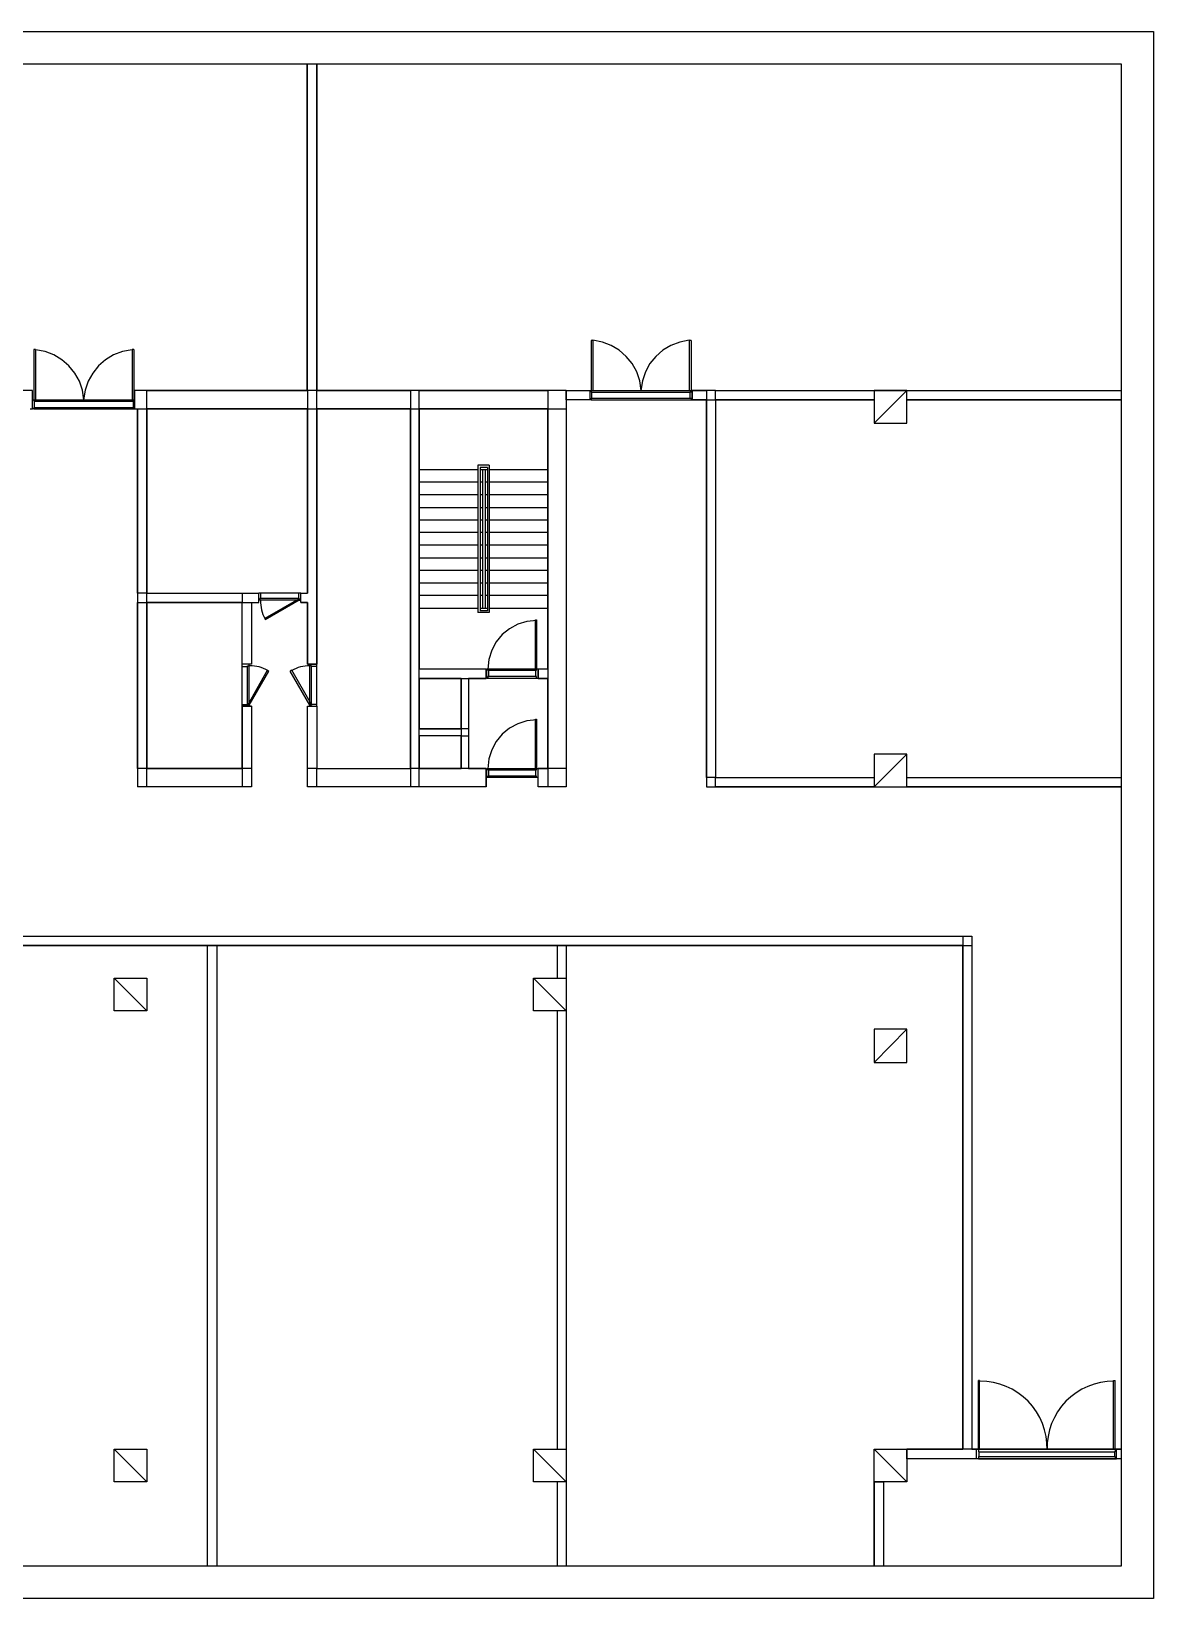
# Model space of a CAD drawing. Header units: millimetres. Extents: x -1062 to 473405, y -148599 to 38948.
# Drawn here: x 29351 to 53405, y -478 to 33116 of the extents above; entities that cross this region are included whole.
import ezdxf

# ---------------------------------------------------------------- set-up
doc = ezdxf.new("R2010")
doc.units = ezdxf.units.MM
for name, color, linetype in [('COLUMN', 1, 'Continuous'), ('CORE_REF', 8, 'Continuous'), ('DOOR', 3, 'Continuous'), ('WALL', 7, 'Continuous')]:
    doc.layers.add(name, color=color, linetype=linetype)

msp = doc.modelspace()

# ---------------------------------------------------------------- linework, layer by layer
at = {"layer": 'COLUMN'}
for p, q in [((47413.4, 24721), (48111.6, 25419.5)), ((48111.6, 25419.5), (47413.4, 25419.5)), ((47413.4, 25419.5), (47413.4, 24721)), ((48111.6, 24721), (48111.6, 25419.5)), ((47413.4, 24721), (48111.6, 24721)), ((47413.4, 16922.4), (48111.6, 17620.9)), ((48111.6, 17620.9), (47413.4, 17620.9)), ((47413.4, 17620.9), (47413.4, 16922.4)), ((48111.6, 16922.4), (48111.6, 17620.9)), ((47413.4, 16922.4), (48111.6, 16922.4)), ((33120.9, 13518.4), (33120.9, 220.2)), ((33323.9, 13518.4), (33323.9, 220.2)), ((40622.6, 13518.4), (40622.6, 12819.8)), ((40813, 13518.4), (40813, 220.2)), ((31826.2, 12121.3), (31128, 12819.8)), ((31128, 12819.8), (31826.2, 12819.8)), ((31128, 12121.3), (31128, 12819.8)), ((31826.2, 12819.8), (31826.2, 12121.3)), ((40813, 12121.3), (40114.8, 12819.8)), ((40114.8, 12819.8), (40813, 12819.8)), ((40114.8, 12121.3), (40114.8, 12819.8)), ((40813, 12819.8), (40813, 12121.3)), ((31826.2, 12121.3), (31128, 12121.3)), ((40813, 12121.3), (40114.8, 12121.3)), ((40622.6, 12121.3), (40622.6, 2722.3)), ((47413.4, 11016.3), (48111.6, 11727.5)), ((48111.6, 11727.5), (47413.4, 11727.5)), ((47413.4, 11727.5), (47413.4, 11016.3)), ((48111.6, 11016.3), (48111.6, 11727.5)), ((47413.4, 11016.3), (48111.6, 11016.3)), ((31826.2, 2023.7), (31128, 2722.3)), ((31128, 2722.3), (31826.2, 2722.3)), ((31128, 2023.7), (31128, 2722.3)), ((31826.2, 2722.3), (31826.2, 2023.7)), ((40813, 2023.7), (40114.8, 2722.3)), ((40114.8, 2722.3), (40813, 2722.3)), ((40114.8, 2023.7), (40114.8, 2722.3)), ((40813, 2722.3), (40813, 2023.7)), ((48111.6, 2023.7), (47413.4, 2722.3)), ((47413.4, 2722.3), (48111.6, 2722.3)), ((47413.4, 2023.7), (47413.4, 2722.3)), ((48111.6, 2722.3), (48111.6, 2023.7)), ((31826.2, 2023.7), (31128, 2023.7)), ((40813, 2023.7), (40114.8, 2023.7)), ((40622.6, 2023.7), (40622.6, 220.2)), ((48111.6, 2023.7), (47413.4, 2023.7))]:
    msp.add_line(p, q, dxfattribs=at)
at = {"layer": 'CORE_REF'}
for p, q in [((38921.7, 23717.6), (37665, 23717.6)), ((39162.8, 23819.2), (38921.7, 23819.2)), ((38921.7, 23819.2), (38921.7, 20656.5)), ((39124.8, 23768.4), (38972.4, 23768.4)), ((38972.4, 23768.4), (38972.4, 20694.7)), ((39124.8, 23717.6), (38972.4, 23717.6)), ((39023.2, 23717.6), (39023.2, 20745.5)), ((39074, 23717.6), (39074, 20745.5)), ((39124.8, 23717.6), (39112.1, 23717.6)), ((39124.8, 23768.4), (39124.8, 20694.7)), ((39162.8, 23819.2), (39162.8, 20656.5)), ((40419.5, 23717.6), (39162.8, 23717.6)), ((38921.7, 23450.8), (37665, 23450.8)), ((38921.7, 23184.1), (37665, 23184.1)), ((39023.2, 23450.8), (38972.4, 23450.8)), ((39023.2, 23184.1), (38972.4, 23184.1)), ((39124.8, 23450.8), (39074, 23450.8)), ((39124.8, 23184.1), (39074, 23184.1)), ((40419.5, 23450.8), (39162.8, 23450.8)), ((40419.5, 23184.1), (39162.8, 23184.1)), ((38921.7, 22904.7), (37665, 22904.7)), ((39023.2, 22904.7), (38972.4, 22904.7)), ((39124.8, 22904.7), (39074, 22904.7)), ((40419.5, 22904.7), (39162.8, 22904.7)), ((38921.7, 22637.9), (37665, 22637.9)), ((39023.2, 22637.9), (38972.4, 22637.9)), ((39124.8, 22637.9), (39074, 22637.9)), ((40419.5, 22637.9), (39162.8, 22637.9)), ((38921.7, 22371.2), (37665, 22371.2)), ((39023.2, 22371.2), (38972.4, 22371.2)), ((39124.8, 22371.2), (39074, 22371.2)), ((40419.5, 22371.2), (39162.8, 22371.2)), ((38921.7, 22104.5), (37665, 22104.5)), ((39023.2, 22104.5), (38972.4, 22104.5)), ((39124.8, 22104.5), (39074, 22104.5)), ((40419.5, 22104.5), (39162.8, 22104.5)), ((38921.7, 21825.1), (37665, 21825.1)), ((38921.7, 21558.3), (37665, 21558.3)), ((39023.2, 21825.1), (38972.4, 21825.1)), ((39023.2, 21558.3), (38972.4, 21558.3)), ((39124.8, 21825.1), (39074, 21825.1)), ((39124.8, 21558.3), (39074, 21558.3)), ((40419.5, 21825.1), (39162.8, 21825.1)), ((40419.5, 21558.3), (39162.8, 21558.3)), ((38921.7, 21291.6), (37665, 21291.6)), ((39023.2, 21291.6), (38972.4, 21291.6)), ((39124.8, 21291.6), (39074, 21291.6)), ((40419.5, 21291.6), (39162.8, 21291.6)), ((38921.7, 21024.9), (37665, 21024.9)), ((39023.2, 21024.9), (38972.4, 21024.9)), ((39124.8, 21024.9), (39074, 21024.9)), ((40419.5, 21024.9), (39162.8, 21024.9)), ((38921.7, 20745.5), (37665, 20745.5)), ((39162.8, 20656.5), (38921.7, 20656.5)), ((39023.2, 20745.5), (38972.4, 20745.5)), ((39124.8, 20694.7), (38972.4, 20694.7)), ((39124.8, 20745.5), (39023.2, 20745.5)), ((39124.8, 20745.5), (39112.1, 20745.5)), ((40419.5, 20745.5), (39162.8, 20745.5))]:
    msp.add_line(p, q, dxfattribs=at)
at = {"layer": 'DOOR'}
for p, q in [((29401.7, 26295.9), (29401.7, 25216.3)), ((29439.8, 26295.9), (29401.7, 26295.9)), ((29439.8, 26295.9), (29439.8, 25216.3)), ((29645.3, 26252.5), (29440.5, 26290.8)), ((29835.3, 26179.9), (29645.3, 26252.5)), ((31303.3, 26252.5), (31113.3, 26179.9)), ((31508.2, 26290.8), (31303.3, 26252.5)), ((31546.9, 26295.9), (31508.8, 26295.9)), ((31508.8, 26295.9), (31508.8, 25216.3)), ((31546.9, 26295.9), (31546.9, 25216.3)), ((41346.1, 26486.4), (41346.1, 25419.5)), ((41384.2, 26486.4), (41346.1, 26486.4)), ((41384.2, 26486.4), (41384.2, 25419.5)), ((41589.6, 26455.7), (41384.8, 26494)), ((41779.6, 26383.1), (41589.6, 26455.7)), ((41951.5, 26279.7), (41779.6, 26383.1)), ((42101.9, 26148.8), (41951.5, 26279.7)), ((42885.8, 26279.7), (42735.4, 26148.8)), ((43057.7, 26383.1), (42885.8, 26279.7)), ((43247.7, 26455.7), (43057.7, 26383.1)), ((43452.5, 26494), (43247.7, 26455.7)), ((43491.2, 26486.4), (43453.1, 26486.4)), ((43453.1, 26486.4), (43453.1, 25419.5)), ((43491.2, 26486.4), (43491.2, 25419.5)), ((30007.2, 26076.4), (29835.3, 26179.9)), ((30157.6, 25945.6), (30007.2, 26076.4)), ((30283.3, 25790.8), (30157.6, 25945.6)), ((30791, 25945.6), (30665.4, 25790.8)), ((30941.5, 26076.4), (30791, 25945.6)), ((31113.3, 26179.9), (30941.5, 26076.4)), ((42227.6, 25994), (42101.9, 26148.8)), ((42325.2, 25818.7), (42227.6, 25994)), ((42609.7, 25994), (42512.1, 25818.7)), ((42735.4, 26148.8), (42609.7, 25994)), ((30380.9, 25615.5), (30283.3, 25790.8)), ((30447, 25423.1), (30380.9, 25615.5)), ((30567.8, 25615.5), (30501.6, 25423.1)), ((30665.4, 25790.8), (30567.8, 25615.5)), ((42391.4, 25626.3), (42325.2, 25818.7)), ((42422.8, 25420.2), (42391.4, 25626.3)), ((42445.9, 25626.3), (42414.5, 25420.2)), ((42512.1, 25818.7), (42445.9, 25626.3)), ((29376.4, 25025.8), (29376.4, 25216.3)), ((29376.4, 25216.3), (29401.7, 25216.3)), ((29401.7, 25216.3), (29401.7, 25190.9)), ((29401.7, 25216.3), (31546.9, 25216.3)), ((30478.5, 25216.9), (30447, 25423.1)), ((30501.6, 25423.1), (30470.1, 25216.9)), ((31546.9, 25216.3), (31546.9, 25190.9)), ((31572.3, 25216.3), (31546.9, 25216.3)), ((31572.3, 25025.8), (31572.3, 25216.3)), ((41320.7, 25419.5), (41346.1, 25419.5)), ((41346.1, 25216.3), (41320.7, 25216.3)), ((41346.1, 25419.5), (41346.1, 25381.4)), ((41346.1, 25419.5), (43491.2, 25419.5)), ((41346.1, 25381.4), (41358.8, 25381.4)), ((41358.8, 25254.4), (41346.1, 25254.4)), ((41346.1, 25254.4), (41346.1, 25216.3)), ((41346.1, 25216.3), (43491.2, 25216.3)), ((41358.8, 25381.4), (41358.8, 25254.4)), ((41358.8, 25381.4), (43465.8, 25381.4)), ((41358.8, 25254.4), (43465.8, 25254.4)), ((43491.2, 25381.4), (43465.8, 25381.4)), ((43465.8, 25381.4), (43465.8, 25254.4)), ((43465.8, 25254.4), (43491.2, 25254.4)), ((43491.2, 25419.5), (43491.2, 25381.4)), ((43516.6, 25419.5), (43491.2, 25419.5)), ((43491.2, 25254.4), (43491.2, 25216.3)), ((43491.2, 25216.3), (43516.6, 25216.3)), ((29401.7, 25025.8), (29376.4, 25025.8)), ((29401.7, 25190.9), (29414.4, 25190.9)), ((29414.4, 25051.2), (29401.7, 25051.2)), ((29401.7, 25051.2), (29401.7, 25025.8)), ((29401.7, 25025.8), (31546.9, 25025.8)), ((29414.4, 25190.9), (29414.4, 25051.2)), ((29414.4, 25190.9), (31534.2, 25190.9)), ((29414.4, 25051.2), (31534.2, 25051.2)), ((31546.9, 25190.9), (31534.2, 25190.9)), ((31534.2, 25190.9), (31534.2, 25051.2)), ((31534.2, 25051.2), (31546.9, 25051.2)), ((31546.9, 25051.2), (31546.9, 25025.8)), ((31546.9, 25025.8), (31572.3, 25025.8)), ((34225.2, 20923.3), (34225.2, 21075.7)), ((34263.2, 21075.7), (34225.2, 21075.7)), ((34250.6, 20923.3), (34225.2, 20923.3)), ((34263.2, 20961.4), (34250.6, 20961.4)), ((34250.6, 20961.4), (34250.6, 20923.3)), ((35075.6, 20961.4), (34250.6, 20961.4)), ((35088.3, 20923.3), (34250.6, 20923.3)), ((35075.6, 21075.7), (34263.2, 21075.7)), ((34263.2, 21075.7), (34263.2, 20961.4)), ((34263.6, 20915.7), (34263.7, 20864.7)), ((34263.7, 20864.7), (34267.3, 20814)), ((35075.6, 20948.7), (34352.1, 20529.5)), ((35088.3, 20923.3), (34364.8, 20504.1)), ((35126.4, 21075.7), (35075.6, 21075.7)), ((35075.6, 21075.7), (35075.6, 20961.4)), ((35075.6, 20961.4), (35088.3, 20961.4)), ((35088.3, 20923.3), (35075.6, 20948.7)), ((35088.3, 20961.4), (35088.3, 20923.3)), ((35088.3, 20923.3), (35126.4, 20923.3)), ((35126.4, 20923.3), (35126.4, 21075.7)), ((34267.3, 20814), (34274.3, 20763.9)), ((34274.3, 20763.9), (34284.7, 20714.3)), ((34284.7, 20714.3), (34298.4, 20665.6)), ((34298.4, 20665.6), (34315.4, 20617.9)), ((34315.4, 20617.9), (34335.7, 20571.4)), ((34335.7, 20571.4), (34359.2, 20526.2)), ((34352.1, 20529.5), (34364.8, 20504.1)), ((40152.9, 19449.9), (40152.9, 20504.1)), ((40152.9, 20504.1), (40178.3, 20504.1)), ((40178.3, 20504.1), (40178.3, 19449.9)), ((39444.2, 20184.5), (39316.3, 20029.4)), ((39599.1, 20312.5), (39444.2, 20184.5)), ((39777, 20409.1), (39599.1, 20312.5)), ((39973.6, 20470.1), (39777, 20409.1)), ((40184.6, 20491.4), (39973.6, 20470.1)), ((39219.7, 19851.4), (39158.7, 19654.8)), ((39316.3, 20029.4), (39219.7, 19851.4)), ((34022.1, 19551.5), (33869.8, 19551.5)), ((33869.8, 19500.7), (33869.8, 19551.5)), ((33869.8, 18687.8), (33869.8, 19500.7)), ((33869.8, 19500.7), (33984, 19500.7)), ((33984, 19500.7), (33984, 19513.4)), ((33984, 19513.4), (34022.1, 19513.4)), ((33984, 18687.8), (33984, 19513.4)), ((34022.1, 19513.4), (34022.1, 19551.5)), ((34022.1, 18675.1), (34022.1, 19513.4)), ((34080.6, 19512.9), (34029.7, 19513)), ((34131.2, 19509.4), (34080.6, 19512.9)), ((34181.4, 19502.4), (34131.2, 19509.4)), ((34230.9, 19492), (34181.4, 19502.4)), ((34279.6, 19478.3), (34230.9, 19492)), ((35120.7, 19492), (35072, 19478.3)), ((35170.2, 19502.4), (35120.7, 19492)), ((35220.3, 19509.4), (35170.2, 19502.4)), ((35271, 19512.9), (35220.3, 19509.4)), ((35321.9, 19513), (35271, 19512.9)), ((35316.8, 19513.4), (35316.8, 19551.5)), ((35316.8, 19551.5), (35469.1, 19551.5)), ((35354.9, 19513.4), (35316.8, 19513.4)), ((35316.8, 18675.1), (35316.8, 19513.4)), ((35354.9, 19500.7), (35354.9, 19513.4)), ((35354.9, 18687.8), (35354.9, 19513.4)), ((35469.1, 19500.7), (35354.9, 19500.7)), ((35469.1, 19500.7), (35469.1, 19551.5)), ((35469.1, 18687.8), (35469.1, 19500.7)), ((39158.7, 19654.8), (39137.5, 19443.6)), ((33996.7, 18687.8), (34415.6, 19424.5)), ((34022.1, 18675.1), (34441, 19399.1)), ((34327.2, 19461.2), (34279.6, 19478.3)), ((34373.8, 19440.9), (34327.2, 19461.2)), ((34418.9, 19417.4), (34373.8, 19440.9)), ((34415.6, 19424.5), (34441, 19399.1)), ((34936, 19424.5), (34897.9, 19399.1)), ((35316.8, 18675.1), (34897.9, 19399.1)), ((34977.8, 19440.9), (34932.6, 19417.4)), ((35354.9, 18687.8), (34936, 19424.5)), ((35024.3, 19461.2), (34977.8, 19440.9)), ((35072, 19478.3), (35024.3, 19461.2)), ((39112.1, 19246.7), (39112.1, 19449.9)), ((39112.1, 19449.9), (39137.5, 19449.9)), ((39137.5, 19246.7), (39112.1, 19246.7)), ((39137.5, 19449.9), (39137.5, 19424.5)), ((39137.5, 19449.9), (40152.9, 19449.9)), ((39137.5, 19424.5), (39150.1, 19424.5)), ((39137.5, 19284.8), (39137.5, 19246.7)), ((39150.1, 19284.8), (39137.5, 19284.8)), ((40178.3, 19246.7), (39137.5, 19246.7)), ((39150.1, 19424.5), (39150.1, 19284.8)), ((39150.1, 19424.5), (40165.6, 19424.5)), ((40165.6, 19284.8), (39150.1, 19284.8)), ((40178.3, 19449.9), (40152.9, 19449.9)), ((40165.6, 19284.8), (40165.6, 19424.5)), ((40165.6, 19424.5), (40178.3, 19424.5)), ((40178.3, 19284.8), (40165.6, 19284.8)), ((40178.3, 19424.5), (40178.3, 19449.9)), ((40178.3, 19449.9), (40203.7, 19449.9)), ((40178.3, 19246.7), (40178.3, 19284.8)), ((40203.7, 19246.7), (40178.3, 19246.7)), ((40203.7, 19449.9), (40203.7, 19246.7)), ((33869.8, 18649.7), (33869.8, 18687.8)), ((33869.8, 18687.8), (33984, 18687.8)), ((34022.1, 18649.7), (33869.8, 18649.7)), ((33984, 18687.8), (33984, 18675.1)), ((33984, 18675.1), (34022.1, 18675.1)), ((34022.1, 18675.1), (33996.7, 18687.8)), ((34022.1, 18675.1), (34022.1, 18649.7)), ((35316.8, 18675.1), (35354.9, 18687.8)), ((35354.9, 18675.1), (35316.8, 18675.1)), ((35316.8, 18675.1), (35316.8, 18649.7)), ((35316.8, 18649.7), (35469.1, 18649.7)), ((35469.1, 18687.8), (35354.9, 18687.8)), ((35354.9, 18687.8), (35354.9, 18675.1)), ((35469.1, 18649.7), (35469.1, 18687.8)), ((39599.1, 18178.7), (39444.2, 18050.7)), ((39777, 18275.3), (39599.1, 18178.7)), ((39973.6, 18336.3), (39777, 18275.3)), ((40184.6, 18357.6), (39973.6, 18336.3)), ((40152.9, 17316.1), (40152.9, 18370.3)), ((40152.9, 18370.3), (40178.3, 18370.3)), ((40178.3, 18370.3), (40178.3, 17316.1)), ((39316.3, 17895.6), (39219.7, 17717.6)), ((39444.2, 18050.7), (39316.3, 17895.6)), ((39158.7, 17520.9), (39137.5, 17309.8)), ((39219.7, 17717.6), (39158.7, 17520.9)), ((39112.1, 17125.6), (39112.1, 17316.1)), ((39112.1, 17316.1), (39137.5, 17316.1)), ((39137.5, 17316.1), (39137.5, 17290.7)), ((39137.5, 17316.1), (40152.9, 17316.1)), ((39137.5, 17290.7), (39150.1, 17290.7)), ((39137.5, 17151), (39137.5, 17125.6)), ((39150.1, 17151), (39137.5, 17151)), ((39150.1, 17290.7), (39150.1, 17151)), ((39150.1, 17290.7), (40165.6, 17290.7)), ((40165.6, 17151), (39150.1, 17151)), ((40178.3, 17316.1), (40152.9, 17316.1)), ((40165.6, 17151), (40165.6, 17290.7)), ((40165.6, 17290.7), (40178.3, 17290.7)), ((40178.3, 17151), (40165.6, 17151)), ((40178.3, 17290.7), (40178.3, 17316.1)), ((40178.3, 17316.1), (40203.7, 17316.1)), ((40178.3, 17125.6), (40178.3, 17151)), ((40203.7, 17316.1), (40203.7, 17125.6)), ((39137.5, 17125.6), (39112.1, 17125.6)), ((40178.3, 17125.6), (39137.5, 17125.6)), ((40203.7, 17125.6), (40178.3, 17125.6)), ((49647.4, 2722.3), (49647.4, 4195.7)), ((49672.8, 4195.7), (49647.4, 4195.7)), ((49672.8, 2722.3), (49672.8, 4195.7)), ((49830.6, 4176.2), (49686.5, 4183)), ((49972.1, 4155.2), (49830.6, 4176.2)), ((50110.2, 4120.3), (49972.1, 4155.2)), ((50243.8, 4071.9), (50110.2, 4120.3)), ((50372, 4010.5), (50243.8, 4071.9)), ((51995.9, 4071.9), (51867.7, 4010.5)), ((52129.5, 4120.3), (51995.9, 4071.9)), ((52267.6, 4155.2), (52129.5, 4120.3)), ((52409.1, 4176.2), (52267.6, 4155.2)), ((52553.2, 4183), (52409.1, 4176.2)), ((52541.5, 2722.3), (52541.5, 4195.7)), ((52541.5, 4195.7), (52579.6, 4195.7)), ((52579.6, 2722.3), (52579.6, 4195.7)), ((50493.7, 3936.5), (50372, 4010.5)), ((50607.9, 3850.2), (50493.7, 3936.5)), ((50713.7, 3752.2), (50607.9, 3850.2)), ((50809.1, 3644), (50713.7, 3752.2)), ((51526, 3752.2), (51430.6, 3644)), ((51631.8, 3850.2), (51526, 3752.2)), ((51746, 3936.5), (51631.8, 3850.2)), ((51867.7, 4010.5), (51746, 3936.5)), ((50892.5, 3527.6), (50809.1, 3644)), ((50963.6, 3404.1), (50892.5, 3527.6)), ((51021.8, 3274.4), (50963.6, 3404.1)), ((51276.1, 3404.1), (51217.9, 3274.4)), ((51347.2, 3527.6), (51276.1, 3404.1)), ((51430.6, 3644), (51347.2, 3527.6)), ((51066.9, 3139.6), (51021.8, 3274.4)), ((51098.5, 3000.6), (51066.9, 3139.6)), ((51172.8, 3139.6), (51141.3, 3000.6)), ((51217.9, 3274.4), (51172.8, 3139.6)), ((49609.4, 2519.1), (49609.4, 2722.3)), ((49609.4, 2722.3), (49647.4, 2722.3)), ((49647.4, 2722.3), (49647.4, 2671.5)), ((49647.4, 2722.3), (52579.6, 2722.3)), ((51116, 2858.5), (51098.5, 3000.6)), ((51119.3, 2714.2), (51116, 2858.5)), ((51123.7, 2858.5), (51120.4, 2714.2)), ((51141.3, 3000.6), (51123.7, 2858.5)), ((52579.6, 2722.3), (52579.6, 2671.5)), ((52605, 2722.3), (52579.6, 2722.3)), ((52605, 2519.1), (52605, 2722.3)), ((49647.4, 2519.1), (49609.4, 2519.1)), ((49647.4, 2671.5), (49660.1, 2671.5)), ((49660.1, 2569.9), (49647.4, 2569.9)), ((49647.4, 2569.9), (49647.4, 2519.1)), ((49647.4, 2519.1), (52579.6, 2519.1)), ((49660.1, 2671.5), (49660.1, 2569.9)), ((49660.1, 2671.5), (52566.9, 2671.5)), ((49660.1, 2569.9), (52566.9, 2569.9)), ((52579.6, 2671.5), (52566.9, 2671.5)), ((52566.9, 2671.5), (52566.9, 2569.9)), ((52566.9, 2569.9), (52579.6, 2569.9)), ((52579.6, 2569.9), (52579.6, 2519.1)), ((52579.6, 2519.1), (52605, 2519.1))]:
    msp.add_line(p, q, dxfattribs=at)
at = {"layer": 'WALL'}
for p, q in [((-1062, 33116.5), (53404.6, 33116.5)), ((53404.6, 33116.5), (53404.6, -478.4)), ((1184.7, 32417.9), (52706.5, 32417.9)), ((35266, 25419.5), (35266, 32417.9)), ((35469.1, 25419.5), (35469.1, 32417.9)), ((52706.5, 32417.9), (52706.5, 220.2)), ((29376.4, 25419.5), (13129, 25419.5)), ((29376.4, 25025.8), (29376.4, 25419.5)), ((40813, 25419.5), (31572.3, 25419.5)), ((31572.3, 25025.8), (31572.3, 25419.5)), ((40813, 25419.5), (40813, 16922.4)), ((40813, 25419.5), (41320.7, 25419.5)), ((41320.7, 25216.3), (40813, 25216.3)), ((41320.7, 25419.5), (41320.7, 25216.3)), ((43491.2, 25216.3), (43821.2, 25216.3)), ((44011.6, 25419.5), (43516.6, 25419.5)), ((43516.6, 25419.5), (43516.6, 25216.3)), ((43821.2, 25216.3), (43821.2, 16922.4)), ((44011.6, 25419.5), (52706.5, 25419.5)), ((44011.6, 25216.3), (44011.6, 17125.6)), ((44011.6, 25216.3), (47413.4, 25216.3)), ((48111.6, 25216.3), (52706.5, 25216.3)), ((29325.6, 25025.8), (29376.4, 25025.8)), ((31572.3, 25025.8), (31623.1, 25025.8)), ((31623.1, 25025.8), (31623.1, 16922.4)), ((31826.2, 25025.8), (35266, 25025.8)), ((31826.2, 21075.7), (31826.2, 25025.8)), ((35266, 25025.8), (35266, 21075.7)), ((35469.1, 25025.8), (37474.6, 25025.8)), ((35469.1, 19551.5), (35469.1, 25025.8)), ((37474.6, 25025.8), (37474.6, 17316.1)), ((37665, 25025.8), (40419.5, 25025.8)), ((37665, 19449.9), (37665, 25025.8)), ((40419.5, 19449.9), (40419.5, 25025.8)), ((40419.5, 25025.8), (40419.5, 17316.1)), ((31826.2, 21075.7), (34225.2, 21075.7)), ((31826.2, 17316.1), (31826.2, 20872.5)), ((31826.2, 20872.5), (33869.8, 20872.5)), ((33869.8, 19551.5), (33869.8, 20872.5)), ((34072.9, 20872.5), (34225.2, 20872.5)), ((34072.9, 20872.5), (34072.9, 19551.5)), ((34225.2, 20872.5), (34225.2, 21075.7)), ((35126.4, 21075.7), (35266, 21075.7)), ((35126.4, 20872.5), (35126.4, 21075.7)), ((35126.4, 20872.5), (35266, 20872.5)), ((35266, 20872.5), (35266, 19551.5)), ((34072.9, 19551.5), (33869.8, 19551.5)), ((35266, 19551.5), (35469.1, 19551.5)), ((37665, 17316.1), (37665, 19449.9)), ((37665, 19449.9), (39099.4, 19449.9)), ((37665, 19246.7), (39099.4, 19246.7)), ((38566.3, 19246.7), (38566.3, 18167.1)), ((38718.6, 19246.7), (38718.6, 17316.1)), ((39099.4, 19246.7), (39099.4, 19449.9)), ((40216.4, 19449.9), (40419.5, 19449.9)), ((40216.4, 19449.9), (40216.4, 19246.7)), ((40216.4, 19246.7), (40419.5, 19246.7)), ((40419.5, 19449.9), (40419.5, 17316.1)), ((34072.9, 18649.7), (33869.8, 18649.7)), ((33869.8, 18649.7), (33869.8, 17316.1)), ((34072.9, 18649.7), (34072.9, 16922.4)), ((35266, 16922.4), (35266, 18649.7)), ((35266, 18649.7), (35469.1, 18649.7)), ((35469.1, 18649.7), (35469.1, 17316.1)), ((38566.3, 18167.1), (37665, 18167.1)), ((38566.3, 18014.7), (37665, 18014.7)), ((38566.3, 18014.7), (38566.3, 17316.1)), ((33869.8, 17316.1), (31826.2, 17316.1)), ((35469.1, 17316.1), (37474.6, 17316.1)), ((39099.4, 17316.1), (37665, 17316.1)), ((39099.4, 16922.4), (39099.4, 17316.1)), ((40419.5, 17316.1), (40216.4, 17316.1)), ((40216.4, 16922.4), (40216.4, 17316.1)), ((34072.9, 16922.4), (31623.1, 16922.4)), ((39099.4, 16922.4), (35266, 16922.4)), ((40813, 16922.4), (40216.4, 16922.4)), ((43821.2, 16922.4), (52706.5, 16922.4)), ((44011.6, 17125.6), (47413.4, 17125.6)), ((48111.6, 17125.6), (52706.5, 17125.6)), ((13332.1, 13721.6), (49507.8, 13721.6)), ((13332.1, 13518.4), (49317.4, 13518.4)), ((49317.4, 13518.4), (49317.4, 2722.3)), ((49507.8, 13721.6), (49507.8, 2722.3)), ((52706.5, 2722.3), (48111.6, 2722.3)), ((52706.5, 2519.1), (48111.6, 2519.1)), ((47413.4, 2023.7), (47413.4, 220.2)), ((47616.5, 2023.7), (47616.5, 220.2)), ((52706.5, 220.2), (1184.7, 220.2)), ((53404.6, -478.4), (-1062, -478.4))]:
    msp.add_line(p, q, dxfattribs=at)
for points in [[(35470, 25420), (35469.1, 25420), (35469.1, 25419.5), (35266, 25419.5), (35266, 25420), (35265, 25420), (35265, 32420), (35470, 32420), (35470, 25420)], [(35266, 25419.5), (35266, 25025.8), (31826.2, 25025.8), (31826.2, 25419.5), (35266, 25419.5)], [(37474.6, 25025.8), (35469.1, 25025.8), (35469.1, 25419.5), (37474.6, 25419.5), (37474.6, 25025.8)], [(40419.5, 25419.5), (40419.5, 25025.8), (37665, 25025.8), (37665, 25419.5), (40419.5, 25419.5)], [(41320, 25215), (40815, 25215), (40815, 25216.3), (40813, 25216.3), (40813, 25419.5), (40815, 25419.5), (40815, 25420), (41320, 25420), (41320, 25419.5), (41320.7, 25419.5), (41320.7, 25216.3), (41320, 25216.3), (41320, 25215)], [(43821.2, 25419.5), (43821.2, 25216.3), (43516.6, 25216.3), (43516.6, 25419.5), (43821.2, 25419.5)], [(44011.6, 25216.3), (44011.6, 17125.6), (43821.2, 17125.6), (43821.2, 25216.3), (44011.6, 25216.3)], [(47413.4, 25419.5), (47413.4, 25216.3), (44011.6, 25216.3), (44011.6, 25419.5), (47413.4, 25419.5)], [(52706.5, 25419.5), (52706.5, 25216.3), (48111.6, 25216.3), (48111.6, 25419.5), (52706.5, 25419.5)], [(31826.2, 25025.8), (31826.2, 21075.7), (31623.1, 21075.7), (31623.1, 25025.8), (31826.2, 25025.8)], [(35266, 25025.8), (35469.1, 25025.8), (35469.1, 21075.7), (35469.1, 20872.5), (35469.1, 19551.5), (35266, 19551.5), (35266, 20872.5), (35126.4, 20872.5), (35126.4, 21075.7), (35266, 21075.7), (35266, 25025.8)], [(37474.6, 25025.8), (37665, 25025.8), (37665, 19450), (39100, 19450), (39100, 19245), (38720, 19245), (38718.6, 19245), (38718.6, 18167.1), (38566.3, 18167.1), (38566.3, 18014.7), (37665, 18014.7), (37665, 17316.1), (37474.6, 17316.1), (37474.6, 19449.9), (37474.6, 25025.8)], [(40215, 19245), (40215, 19450), (40419.5, 19450), (40419.5, 25025.8), (40813, 25025.8), (40813, 19449.9), (40813, 17316.1), (40419.5, 17316.1), (40419.5, 19245), (40215, 19245)], [(31826.2, 20872.5), (31826.2, 17316.1), (31623.1, 17316.1), (31623.1, 20872.5), (31826.2, 20872.5)], [(33869.8, 21075.7), (33869.8, 20872.5), (31826.2, 20872.5), (31826.2, 21075.7), (33869.8, 21075.7)], [(34072.9, 20872.5), (34072.9, 19551.5), (33869.8, 19551.5), (33869.8, 20872.5), (34072.9, 20872.5)], [(38566.3, 19245), (38565, 19245), (37665, 19245), (37665, 18167.1), (38566.3, 18167.1), (38566.3, 19245)], [(33869.8, 18649.7), (34072.9, 18649.7), (34072.9, 17316.1), (33869.8, 17316.1), (33869.8, 18649.7)], [(35469.1, 18649.7), (35469.1, 17316.1), (35266, 17316.1), (35266, 18649.7), (35469.1, 18649.7)], [(39099.4, 17316.1), (39099.4, 16922.4), (37665, 16922.4), (37665, 17316.1), (38566.3, 17316.1), (38566.3, 18014.7), (38718.6, 18014.7), (38718.6, 17316.1), (39099.4, 17316.1)], [(33869.8, 17316.1), (33869.8, 16922.4), (31826.2, 16922.4), (31826.2, 17316.1), (33869.8, 17316.1)], [(37474.6, 17316.1), (37474.6, 16922.4), (35469.1, 16922.4), (35469.1, 17316.1), (37474.6, 17316.1)], [(40419.5, 17316.1), (40419.5, 16922.4), (40216.4, 16922.4), (40216.4, 17316.1), (40419.5, 17316.1)], [(47413.4, 17125.6), (47413.4, 16922.4), (44011.6, 16922.4), (44011.6, 17125.6), (47413.4, 17125.6)], [(48111.6, 17125.6), (52706.5, 17125.6), (52706.5, 16922.4), (48111.6, 16922.4), (48111.6, 17125.6)], [(49317.4, 13721.6), (49317.4, 13518.4), (13332.1, 13518.4), (13332.1, 13721.6), (49317.4, 13721.6)], [(52706.5, 2722.3), (52706.5, 2519.1), (48111.6, 2519.1), (48111.6, 2722.3), (49317.4, 2722.3), (49317.4, 13518.4), (49507.8, 13518.4), (49507.8, 2722.3), (52706.5, 2722.3)], [(47616.5, 2023.7), (47616.5, 220.2), (47413.4, 220.2), (47413.4, 2023.7), (47616.5, 2023.7)]]:
    msp.add_lwpolyline(points, close=True, dxfattribs=at)

doc.saveas('drawing.dxf')
